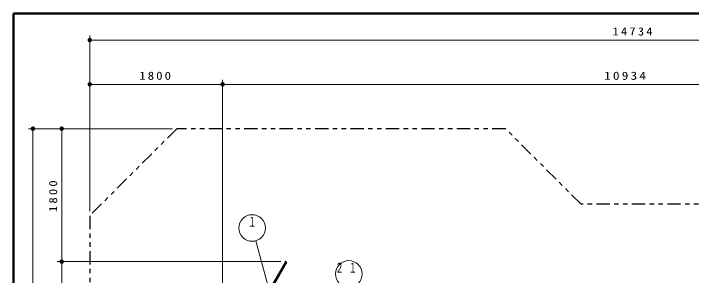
# Model space of a CAD drawing. Units: millimetres on the paper, scale 1:60. Extents: x -385 to 0, y -594 to 267.
# Drawn here: x -385 to -231.9, y 207.9 to 267 of the extents above; entities that cross this region are included whole.
import ezdxf
from ezdxf.enums import TextEntityAlignment as Align

# ---------------------------------------------------------------- set-up
doc = ezdxf.new("R2010")
doc.units = ezdxf.units.MM
doc.linetypes.add('USER3', pattern=[8, 3, -1, 1, -1, 1, -1])
doc.layers.add('1_60', color=7, linetype='Continuous', lineweight=25)
doc.layers.add('NAKAMURA図枠', color=7, linetype='Continuous', lineweight=13)
doc.styles.add('ＭＳ ゴシック', font='')
doc.styles.get('ＭＳ ゴシック').set_extended_font_data('MS Gothic')

# ---------------------------------------------------------------- blocks, each defined once
blk = doc.blocks.new('filled_dot')
at = {"color": 0, "linetype": 'Continuous', "lineweight": -2, "const_width": 1.25}
blk.add_lwpolyline([(-0.625, 0, 1), (0.625, 0, 1)], format="xyb", close=True, dxfattribs=at)

msp = doc.modelspace()

# ---------------------------------------------------------------- linework, layer by layer
at = {"layer": '1_60', "lineweight": 13}
for p, q in [((-367.792, 222.38), (-367.792, 262.025)), ((-367.792, 261.025), (-122.225, 261.025)), ((-337.792, 187.45), (-337.792, 252.025)), ((-367.792, 251.025), (-337.792, 251.025)), ((-337.792, 251.025), (-155.558, 251.025)), ((-349.148, 241.025), (-381.626, 241.025)), ((-380.626, 39.484), (-380.626, 241.025)), ((-374.126, 211.025), (-374.126, 241.025)), ((-327.25, 204.585), (-330.326, 215.722)), ((-324.627, 211.025), (-375.126, 211.025)), ((-374.126, 72.817), (-374.126, 211.025))]:
    msp.add_line(p, q, dxfattribs=at)
at = {"layer": '1_60', "color": 2, "linetype": 'USER3'}
for p, q in [((-348.148, 241.025), (-367.792, 221.38)), ((-273.919, 241.025), (-348.148, 241.025)), ((-256.86, 223.965), (-273.919, 241.025)), ((-194.372, 223.965), (-256.86, 223.965)), ((-367.792, 221.38), (-367.792, 173.139))]:
    msp.add_line(p, q, dxfattribs=at)
at = {"layer": '1_60'}
for p, q in [((-323.626, 211), (-330.706, 198.737)), ((-323.352, 210.841), (-328.645, 201.674)), ((-323.371, 210.91), (-323.558, 211.018))]:
    msp.add_line(p, q, dxfattribs=at)
at = {"layer": '1_60', "lineweight": 13}
for centre in [(-331.125, 218.614), (-309.309, 208.242)]:
    msp.add_circle(centre, 3, dxfattribs=at)
at = {"layer": '1_60'}
for centre, start, end in [((-323.583, 210.975), 60, 150), ((-323.396, 210.866), 330, 60)]:
    msp.add_arc(centre, 0.05, start, end, dxfattribs=at)
at = {"layer": 'NAKAMURA図枠', "lineweight": 50}
for p, q in [((-385, 267), (-385, 0)), ((0, 267), (-385, 267))]:
    msp.add_line(p, q, dxfattribs=at)

# ---------------------------------------------------------------- block references
at = {"layer": '1_60', "lineweight": 13, "xscale": 0.4, "yscale": 0.4}
for p in [(-367.792, 261.025), (-367.792, 251.025), (-337.792, 251.025)]:
    msp.add_blockref('filled_dot', p, dxfattribs=at)
for p, rotation in [((-337.792, 251.025), 180), ((-380.626, 241.025), 270), ((-374.126, 241.025), 270), ((-374.126, 211.025), 270), ((-374.126, 211.025), 90)]:
    msp.add_blockref('filled_dot', p, dxfattribs=dict(at, rotation=rotation))

# ---------------------------------------------------------------- texts
at = {"layer": '1_60', "style": 'ＭＳ ゴシック', "width": 0.6}
msp.add_text('１', height=2.199, dxfattribs=at).set_placement((-331.125, 221.114), align=Align.TOP_CENTER)
at = {"layer": '1_60', "style": 'ＭＳ ゴシック'}
for s, insert, char_height, attachment_point in [('\\T1.33;\\W1.15;14734', (-245.009, 262.025), 1.833, 8), ('\\T1.33;\\W1.15;1800', (-352.792, 252.025), 1.833, 8), ('\\T1.33;\\W1.2;10934', (-246.675, 252.025), 1.833, 8), ('\\T1.64;\\W0.6;２１', (-309.309, 210.742), 2.199, 2)]:
    msp.add_mtext(s, dxfattribs=dict(at, insert=insert, char_height=char_height, attachment_point=attachment_point))
at = {"layer": '1_60', "insert": (-375.126, 226.025), "char_height": 1.833, "attachment_point": 8, "rotation": 90, "style": 'ＭＳ ゴシック'}
msp.add_mtext('\\T1.33;\\W1.15;1800', dxfattribs=at)

doc.saveas('drawing.dxf')
